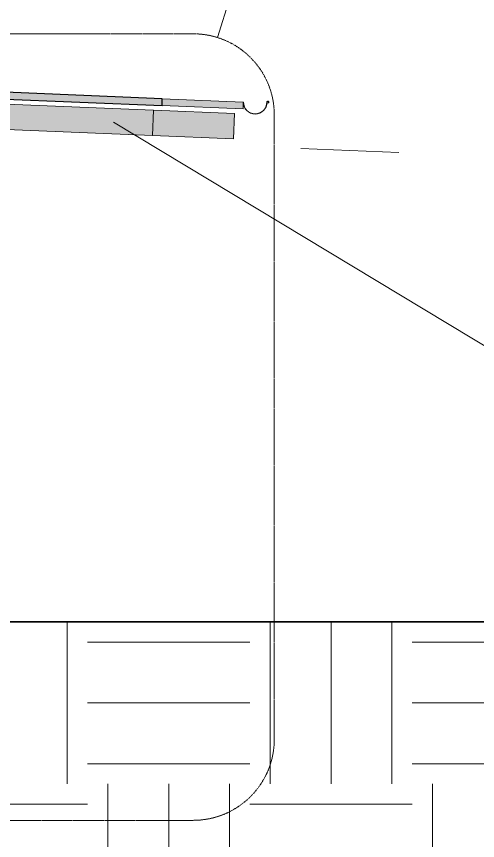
# Model space of a CAD drawing. Header units: inches. Extents: x 21380 to 98133, y -290 to 853.
# Drawn here: x 33174.1 to 33310.3, y -64.7 to 179.1 of the extents above; entities that cross this region are included whole.
import ezdxf

# ---------------------------------------------------------------- set-up
doc = ezdxf.new("R2010")
doc.units = ezdxf.units.IN
doc.header["$MEASUREMENT"] = 0
doc.linetypes.add('Dash Dot 3_16_', pattern=[0.3125, 0.1875, -0.0625, 0, -0.0625])
doc.linetypes.add('Grid Line 1_2_', pattern=[0.875, 0.5, -0.125, 0.125, -0.125])
for name, color, linetype, lineweight in [('A-ANNO-IDEN', 131, 'Continuous', 9), ('A-ANNO-SYMB', 150, 'Continuous', 9), ('A-DETL', 90, 'Continuous', 9), ('A-FLOR-LEVL', 51, 'Continuous', 9), ('A-ROOF', 132, 'Continuous', 9), ('A-ROOF-OTLN', 132, 'Continuous', 9), ('C-TOPO', 7, 'Continuous', 9), ('S-BEAM', 12, 'Continuous', 9)]:
    doc.layers.add(name, color=color, linetype=linetype, lineweight=lineweight)

# ---------------------------------------------------------------- blocks, each defined once
blk = doc.blocks.new('Dimension Lumber - 5_5 x 7_5 Glulam-1403166-Building Section - North_South looking East _ Fitness Center')
at = {"layer": 'S-BEAM'}
h = blk.add_hatch(color=256, dxfattribs=at)
h.paths.add_polyline_path([(22858.74, 143.86), (22859.05, 151.35), (22795.3, 154.01), (22795.3, 146.5), (22801.62, 146.24)], flags=0)
h.paths.add_polyline_path([(22798.62, 146.5), (22797.99, 146.5), (22797.99, 153.75), (22798.62, 153.75)], flags=0)
for p, q in [((22795.3, 154.01), (22859.05, 151.35)), ((22859.05, 151.35), (22858.74, 143.86)), ((22858.74, 143.86), (22795.3, 146.5))]:
    blk.add_line(p, q, dxfattribs=at)
blk = doc.blocks.new('Dimension Lumber - 5_5 x 7_5 Glulam-1403171-Building Section - North_South looking East _ Fitness Center')
at = {"layer": 'S-BEAM'}
blk.add_hatch(color=256, dxfattribs=at).paths.add_polyline_path([(22882.73, 142.86), (22883.04, 150.35), (22859.05, 151.35), (22858.74, 143.86), (22879.08, 143.01)], flags=0)
for p, q in [((22859.05, 151.35), (22883.04, 150.35)), ((22883.04, 150.35), (22882.73, 142.86)), ((22882.73, 142.86), (22858.74, 143.86))]:
    blk.add_line(p, q, dxfattribs=at)

msp = doc.modelspace()

# ---------------------------------------------------------------- hatches: boundary and pattern name
at = {"layer": 'A-ROOF'}
msp.add_hatch(color=256, dxfattribs=at).paths.add_polyline_path([(33217.11, 152.74), (33217.11, 154.75), (32725.79, 175.22), (32725.79, 173.22), (33172.56, 154.6)], flags=0)
at = {"layer": 'A-ROOF', "lineweight": 5}
msp.add_hatch(color=256, dxfattribs=at).paths.add_polyline_path([(33241.11, 151.74), (33241.11, 153.75), (33217.11, 154.75), (33217.11, 152.74), (33234.57, 152.02)], flags=0)
at = {"layer": 'A-ROOF-OTLN'}
msp.add_hatch(color=256, dxfattribs=at).paths.add_polyline_path([(33244.61, 150.25), (33245.51, 150.37), (33246.36, 150.72), (33247.08, 151.27), (33247.64, 152), (33247.99, 152.84), (33247.93, 152.86), (33247.58, 152.03), (33247.04, 151.32), (33246.33, 150.77), (33245.5, 150.43), (33244.61, 150.31), (33243.72, 150.43), (33242.89, 150.77), (33242.18, 151.32), (33241.63, 152.03), (33241.29, 152.86), (33241.23, 152.84), (33241.58, 152), (33242.13, 151.27), (33242.86, 150.72), (33243.7, 150.37)], flags=0)
at = {"layer": 'C-TOPO'}
h = msp.add_hatch(dxfattribs=at)
h.set_pattern_fill('FP_24', color=256, style=0, pattern_type=2)
h.set_pattern_definition([(0, (22011.01, 102), (48, 48), [48, -48]), (0, (22011.01, 120), (48, 48), [48, -48]), (0, (22011.01, 138), (48, 48), [48, -48]), (90, (22017.01, 144), (-48, 48), [48, -48]), (90, (22035.01, 144), (-48, 48), [48, -48]), (90, (22053.01, 144), (-48, 48), [48, -48])])
h.paths.add_polyline_path([(32150.03, -79.83), (33389.51, -79.83), (33389.51, 0), (33156.29, 0), (33156.29, -36), (33159.29, -36), (33159.29, -48), (33141.29, -48), (33141.29, -36), (33146.29, -36), (33146.29, -6), (31487.79, -6), (31487.79, -36), (31492.79, -36), (31492.79, -48), (31474.79, -48), (31474.79, -36), (31477.79, -36), (31477.79, 0), (30910.55, 0), (30910.55, -79.83), (31995.09, -79.83)], flags=0)

# ---------------------------------------------------------------- linework, layer by layer
at = {"layer": 'A-ANNO-IDEN', "color": 153}
msp.add_line((33202.78, 147.86), (33334.68, 68.21), dxfattribs=at)
at = {"layer": 'A-ANNO-SYMB'}
msp.add_line((33233.46, 172.88), (33247.8, 218.65), dxfattribs=at)
at = {"layer": 'A-ANNO-SYMB', "linetype": 'Dash Dot 3_16_'}
for p, q in [((33226.28, 173.98), (33092.01, 173.98)), ((33250.28, -34.71), (33250.28, 149.98)), ((33092.01, -58.71), (33226.28, -58.71))]:
    msp.add_line(p, q, dxfattribs=at)
for centre, start, end in [((33226.28, 149.98), 0, 90), ((33226.28, -34.71), 270, 0)]:
    msp.add_arc(centre, 24, start, end, dxfattribs=at)
at = {"layer": 'A-DETL'}
msp.add_line((33258.12, 140.03), (33287.1, 138.82), dxfattribs=at)
at = {"layer": 'A-FLOR-LEVL', "linetype": 'Grid Line 1_2_'}
msp.add_line((30717.09, 0), (34081.65, 0), dxfattribs=at)
at = {"layer": 'A-ROOF', "lineweight": 25}
for p, q in [((33217.11, 154.75), (32725.79, 175.22)), ((32725.79, 173.22), (33217.11, 152.74)), ((33217.11, 152.74), (33217.11, 154.75))]:
    msp.add_line(p, q, dxfattribs=at)
at = {"layer": 'A-ROOF'}
for p, q in [((33217.11, 154.75), (33241.11, 153.75)), ((33241.11, 153.75), (33241.11, 151.74)), ((33241.11, 151.74), (33217.11, 152.74))]:
    msp.add_line(p, q, dxfattribs=at)
at = {"layer": 'A-ROOF-OTLN'}
for p, q in [((33241.17, 153.75), (33241.11, 153.75)), ((33248.21, 153.55), (33248.16, 153.5))]:
    msp.add_line(p, q, dxfattribs=at)
for centre, radius, start, end in [((33244.61, 153.75), 3.5, 180, 360), ((33244.61, 153.75), 3.44, 180, 0), ((33248.35, 153.75), 0.306, 232.159, 180), ((33248.35, 153.75), 0.243, 234.011, 180)]:
    msp.add_arc(centre, radius, start, end, dxfattribs=at)
at = {"layer": 'C-TOPO', "lineweight": 35}
msp.add_line((33389.51, 0), (33156.29, 0), dxfattribs=at)
at = {"layer": 'C-TOPO'}
msp.add_line((33389.51, 0), (33156.29, 0), dxfattribs=at)

# ---------------------------------------------------------------- block references
at = {"layer": 'S-BEAM'}
for name in ['Dimension Lumber - 5_5 x 7_5 Glulam-1403166-Building Section - North_South looking East _ Fitness Center', 'Dimension Lumber - 5_5 x 7_5 Glulam-1403171-Building Section - North_South looking East _ Fitness Center']:
    msp.add_blockref(name, (10355.49, 0), dxfattribs=at)

doc.saveas('drawing.dxf')
